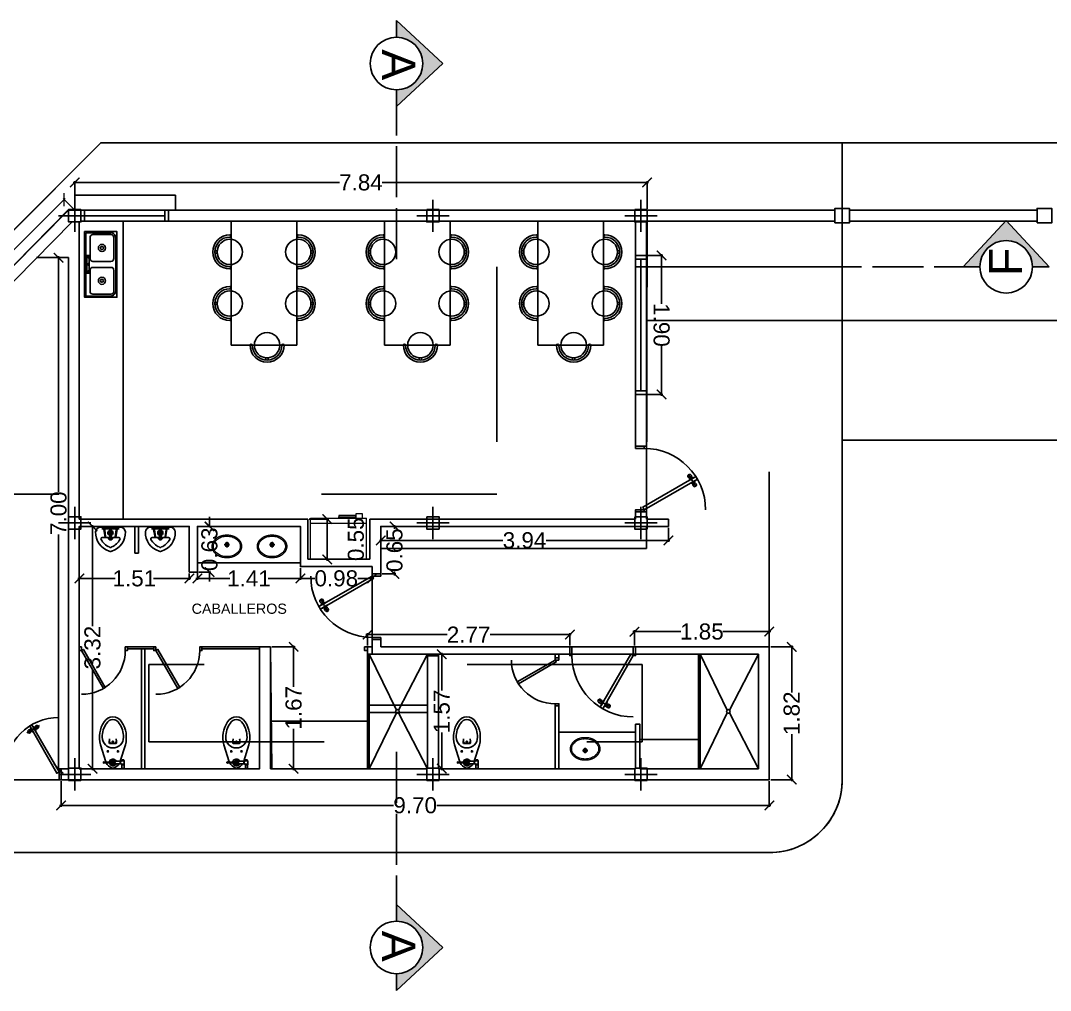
# Model space of a CAD drawing. Header units: metres. Extents: x 2 to 659295185, y -28 to 1124222152.
# Drawn here: x 654262.39 to 654276.5, y 1123382.27 to 1123395.57 of the extents above; entities that cross this region are included whole.
import ezdxf

# ---------------------------------------------------------------- set-up
doc = ezdxf.new("R2010")
doc.units = ezdxf.units.M
doc.header["$MEASUREMENT"] = 0
for name, pattern in [('ACAD_ISO03W100', [30, 12, -18]), ('CENTER', [50.8, 31.75, -6.35, 6.35, -6.35]), ('DASHDOT2', [0.5, 0.25, -0.125, 0, -0.125]), ('HIDDEN', [0.375, 0.25, -0.125])]:
    doc.linetypes.add(name, pattern=pattern)
doc.layers.get('0').update_dxf_attribs({"linetype": 'CONTINUOUS'})
for name, color, linetype in [('CVL_CURV_G', 42, 'CONTINUOUS'), ('EJE', 4, 'DASHDOT2'), ('Estructura', 1, 'CONTINUOUS'), ('Gabetero', 8, 'CONTINUOUS'), ('HERR', 7, 'CONTINUOUS'), ('PARED', 7, 'CONTINUOUS'), ('PIEZA', 7, 'CONTINUOUS'), ('PIEZAS', 7, 'CONTINUOUS'), ('PRO', 3, 'CONTINUOUS'), ('PUERTAS', 8, 'CONTINUOUS'), ('SANIT', 8, 'CONTINUOUS'), ('TABIQUE', 6, 'CONTINUOUS'), ('Textura', 8, 'CONTINUOUS'), ('TEXTURA PISO', 251, 'CONTINUOUS'), ('TRAMA-PISO', 8, 'CONTINUOUS'), ('Vista 1', 4, 'CONTINUOUS'), ('vista4', 6, 'CONTINUOUS')]:
    doc.layers.add(name, color=color, linetype=linetype)
doc.layers.add('muebles', color=9, linetype='CONTINUOUS', lineweight=0)
doc.styles.add('FORMAT', font='swissl.ttf')
doc.styles.get("Standard").update_dxf_attribs({"font": 'tahoma.ttf'})
doc.dimstyles.new('1-100', dxfattribs={"dimtxt": 0.22, "dimasz": 0.13, "dimexe": 0.02, "dimexo": 0.02, "dimgap": 0.022, "dimtad": 0, "dimzin": 1, "dimdsep": 46, "dimtxsty": 'FORMAT', "dimblk": 'ARCHTICK', "dimcen": 0.02, "dimdle": 0.02, "dimazin": 0, "dimtfac": 1, "dimtofl": 0, "dimtmove": 2, "dimatfit": 3, "dimldrblk": 'ARCHTICK', "dimfxl": 1, "dimtolj": 1, "dimtzin": 1, "dimarcsym": 0})

# ---------------------------------------------------------------- blocks, each defined once
blk = doc.blocks.new('lavam-emp')
at = {"color": 8, "linetype": 'DASHDOT2'}
for p, q in [((-0.032, -0.167), (0.061, -0.167)), ((0.014, -0.12), (0.014, -0.214))]:
    blk.add_line(p, q, dxfattribs=at)
at = {"linetype": 'HIDDEN', "ltscale": 0.1}
blk.add_lwpolyline([(0.014, 0, 0.078314), (-0.085, -0.015, 0.087725), (-0.164, -0.057, 0.10543), (-0.219, -0.123, 0.12261), (-0.237, -0.196, 0.12261), (-0.219, -0.268, 0.10543), (-0.164, -0.335, 0.087725), (-0.085, -0.377, 0.078314), (0.014, -0.392, 0.078314), (0.113, -0.377, 0.087725), (0.192, -0.335, 0.10543), (0.248, -0.268, 0.12261), (0.266, -0.196, 0.12261), (0.248, -0.123, 0.10543), (0.192, -0.057, 0.087725), (0.113, -0.015, 0.078314)], format="xyb", close=True, dxfattribs=at)
blk.add_lwpolyline([(0.014, -0.021, 0.076422), (-0.077, -0.035, 0.086456), (-0.149, -0.072, 0.105866), (-0.2, -0.131, 0.125361), (-0.216, -0.196, 0.125361), (-0.2, -0.26, 0.105866), (-0.149, -0.32, 0.086456), (-0.077, -0.357, 0.076422), (0.014, -0.371, 0.076422), (0.105, -0.357, 0.086456), (0.177, -0.32, 0.105866), (0.228, -0.26, 0.125361), (0.245, -0.196, 0.125361), (0.228, -0.131, 0.105866), (0.177, -0.072, 0.086456), (0.105, -0.035, 0.076422)], format="xyb", close=True)
for radius in [0.035, 0.025]:
    blk.add_circle((0.014, -0.167), radius)
for centre, start, end in [((-0.014, -0.37), 355.4894, 173.8777), ((0.014, -0.371), 0.8058, 179.1942), ((0.042, -0.37), 6.1223, 184.5106)]:
    blk.add_arc(centre, 0.0085, start, end)
blk = doc.blocks.new('caro-plt')
at = {"layer": 'PARED'}
for p, q in [((0.036, -0.086), (-0.036, -0.086)), ((0, -0.121), (0, -0.05)), ((-0.085, -0.238), (-0.055, -0.238)), ((-0.07, -0.223), (-0.07, -0.253)), ((0.055, -0.238), (0.085, -0.238)), ((0.07, -0.223), (0.07, -0.253))]:
    blk.add_line(p, q, dxfattribs=at)
at = {"layer": 'PIEZA'}
for p, q in [((-0.037, -0.076), (-0.037, -0.096)), ((0.101, -0.068), (0.024, -0.068)), ((0.101, -0.103), (0.024, -0.103)), ((0.123, -0.062), (0.123, -0.005)), ((0.131, -0.062), (0.131, -0.052)), ((0.146, -0.052), (0.146, -0.062)), ((0.154, -0.005), (0.154, -0.062))]:
    blk.add_line(p, q, dxfattribs=at)
for points in [[(0.118, 0), (0.121, -0.005), (0.156, -0.005), (0.159, 0)], [(-0.04, -0.076), (-0.042, -0.079), (-0.042, -0.092), (-0.04, -0.096)], [(-0.028, -0.076), (-0.04, -0.076), (-0.04, -0.096), (-0.028, -0.096)]]:
    blk.add_lwpolyline(points, dxfattribs=at)
for points in [[(0.1, -0.103), (0.171, -0.329, -0.220845), (0.12, -0.641, -0.267949), (0, -0.711, -0.267949), (-0.12, -0.641, -0.220845), (-0.171, -0.329), (-0.097, -0.094, -0.200507)], [(-0.042, -0.079), (-0.123, -0.075, 0.428639), (-0.129, -0.08), (-0.129, -0.085), (-0.129, -0.09, 0.42603), (-0.123, -0.095), (-0.042, -0.092)], [(-0.09, -0.077, -0.184776), (-0.017, -0.013, -0.178359), (0.017, -0.013, -0.164856), (0.085, -0.068)], [(0.106, -0.103), (0.115, -0.103, -0.39071), (0.121, -0.109, 0.39071), (0.122, -0.11), (0.153, -0.11, 0.368077), (0.154, -0.109, 0.077411), (0.154, -0.062)], [(0.106, -0.068), (0.115, -0.068, 0.331964), (0.122, -0.062)], [(0.122, -0.11), (0.122, -0.111, 0.414214), (0.123, -0.112), (0.152, -0.112, 0.414214), (0.153, -0.111), (0.153, -0.11)], [(0.152, -0.112), (0.152, -0.116, -0.414214), (0.151, -0.117), (0.124, -0.117, -0.414214), (0.123, -0.116), (0.123, -0.112)], [(0.148, -0.117), (0.148, -0.12, -0.414214), (0.147, -0.121), (0.137, -0.121), (0.127, -0.121, -0.414214), (0.126, -0.12), (0.126, -0.117)], [(-0.044, -0.411, -0.060428), (-0.049, -0.358, -0.405477), (-0.034, -0.344), (0, -0.344), (0.034, -0.344, -0.405477), (0.049, -0.358, -0.060428), (0.044, -0.411)], [(0.048, -0.381, 0.43678), (0.019, -0.349), (0, -0.349), (-0.019, -0.349, 0.43678), (-0.048, -0.381)], [(0.004, -0.361), (0.004, -0.364, 0.310791), (0.006, -0.366, -0.034503), (0.007, -0.367, -0.106031), (0.009, -0.369, -0.162613), (0.01, -0.371, -0.162613), (0.009, -0.373, -0.106031), (0.007, -0.375, -0.069899), (0.004, -0.376, -0.056135), (0, -0.376, -0.056135), (-0.004, -0.376, -0.069899), (-0.007, -0.375, -0.106031), (-0.009, -0.373, -0.162613), (-0.01, -0.371, -0.162613), (-0.009, -0.369, -0.106031), (-0.007, -0.367, -0.034503), (-0.006, -0.366, 0.310791), (-0.004, -0.364), (-0.004, -0.361)]]:
    blk.add_lwpolyline(points, format="xyb", dxfattribs=at)
for points in [[(0.104, -0.106), (0.104, -0.106, -0.414214), (0.101, -0.103), (0.101, -0.068, -0.414214), (0.104, -0.065), (0.104, -0.065, -0.414214), (0.106, -0.068), (0.106, -0.103, -0.414214)], [(0, -0.673, 0.267949), (0.087, -0.622, 0.149412), (0.146, -0.431, 0.414214), (0, -0.285, 0.414214), (-0.146, -0.431, 0.149412), (-0.087, -0.622, 0.267949)]]:
    blk.add_lwpolyline(points, format="xyb", close=True, dxfattribs=at)
blk.add_lwpolyline([(0.155, -0.062), (0.122, -0.062), (0.121, -0.061), (0.121, -0.053), (0.122, -0.052), (0.155, -0.052), (0.156, -0.053), (0.156, -0.061)], close=True, dxfattribs=at)
for centre, radius in [((0, -0.086), 0.0297), ((0, -0.086), 0.0204), ((-0.07, -0.238), 0.008), ((0.07, -0.238), 0.008)]:
    blk.add_circle(centre, radius, dxfattribs=at)
for start, end in [(21.9459, 172.1193), (187.7161, 338.3331)]:
    blk.add_arc((0, -0.086), 0.0474, start, end, dxfattribs=at)
blk = doc.blocks.new('p-baño-p')
for points in [[(0, -0.03), (0.05, -0.03), (0.05, 0), (0, 0)], [(0.555, -0.356), (0.035, -0.056), (0.05, -0.03), (0.57, -0.33)], [(0, -0.66), (0.05, -0.66), (0.05, -0.63), (0, -0.63)]]:
    blk.add_lwpolyline(points, close=True)
at = {"color": 8}
blk.add_arc((0.05, -0.03), 0.6, 270, 360, dxfattribs=at)
blk = doc.blocks.new('CHOR-PLT')
at = {"layer": 'EJE'}
for p, q in [((-0.0122, -0.054), (0.0122, -0.054)), ((0, -0.0418), (0, -0.0662))]:
    blk.add_line(p, q, dxfattribs=at)
at = {"layer": 'HERR'}
for p, q in [((-0.0075, -0.1019), (-0.0065, -0.0412)), ((-0.0065, -0.034), (-0.0065, -0.003)), ((0.0065, -0.034), (0.0065, -0.003)), ((0.0075, -0.1019), (0.0065, -0.0412)), ((-0.007, -0.1119), (-0.007, -0.1019)), ((0.007, -0.1119), (0.007, -0.1019))]:
    blk.add_line(p, q, dxfattribs=at)
blk.add_lwpolyline([(-0.015, 0), (-0.0135, -0.003), (0.0135, -0.003), (0.015, 0)], dxfattribs=at)
for points in [[(0.0115, -0.0412), (0.01, -0.034), (-0.01, -0.034), (-0.0115, -0.0412)], [(-0.0115, -0.1019), (0.0115, -0.1019), (0.0115, -0.1119), (-0.0115, -0.1119)]]:
    blk.add_lwpolyline(points, close=True, dxfattribs=at)
at = {"layer": 'PIEZA'}
for p, q in [((-0.0065, -0.015), (-0.0835, -0.015)), ((0.0835, -0.015), (0.0065, -0.015))]:
    blk.add_line(p, q, dxfattribs=at)
blk.add_lwpolyline([(0, -0.234, 0.194883), (0.0087, -0.2305, -0.118691), (0.0127, -0.2281, 0.341301), (0.1424, -0.0448, 0.394772), (0.0945, 0), (0, 0), (-0.0945, 0, 0.394772), (-0.1424, -0.0448, 0.341301), (-0.0127, -0.2281, -0.118691), (-0.0087, -0.2305, 0.194883)], format="xyb", close=True, dxfattribs=at)
for points in [[(-0.0711, -0.015, -0.36397), (-0.0638, -0.0212), (-0.0499, -0.1)], [(-0.0642, -0.015, -0.381363), (-0.0543, -0.0239), (-0.0464, -0.0933, 0.381363), (-0.0389, -0.1, 0.381363)], [(0.0389, -0.1, 0.381363), (0.0464, -0.0933), (0.0543, -0.0239, -0.381363), (0.0642, -0.015)], [(0.0711, -0.015, 0.36397), (0.0638, -0.0212), (0.0499, -0.1)], [(-0.0075, -0.1), (-0.08, -0.1, 0.554189), (-0.0903, -0.1165, 0.192896), (-0.0097, -0.1895, -0.117138), (-0.0088, -0.1902, 0.208333), (0, -0.194, 0.208333), (0.0088, -0.1902, -0.117138), (0.0097, -0.1895, 0.192896), (0.0903, -0.1165, 0.554189), (0.08, -0.1), (0.0075, -0.1)]]:
    blk.add_lwpolyline(points, format="xyb", dxfattribs=at)
for centre, radius, start, end in [((0, -0.054), 0.025, 105.07006, 253.47973), ((0, -0.054), 0.02, 122.12013, 249.4456), ((0, -0.054), 0.015, 121.74251, 242.47535), ((0, -0.054), 0.025, 286.5141, 74.92994), ((0, -0.054), 0.015, 297.50856, 58.25749), ((0, -0.054), 0.02, 290.54475, 57.87987), ((0, -0.1), 0.021, 180, 0)]:
    blk.add_arc(centre, radius, start, end, dxfattribs=at)
at = {"layer": 'PRO'}
blk.add_circle((0, -0.054), 0.007, dxfattribs=at)
blk = doc.blocks.new('p-90')
at = {"color": 8, "linetype": 'CENTER', "ltscale": 0.0005}
for p, q in [((-0.431, 0.776), (-0.547, 0.709)), ((-0.429, 0.778), (-0.313, 0.845))]:
    blk.add_line(p, q, dxfattribs=at)
at = {"color": 8}
for p, q in [((-0.507, 0.733), (-0.514, 0.742)), ((-0.514, 0.733), (-0.51, 0.737)), ((-0.514, 0.733), (-0.51, 0.727)), ((-0.512, 0.755), (-0.503, 0.763)), ((-0.51, 0.727), (-0.505, 0.728)), ((-0.502, 0.722), (-0.507, 0.733)), ((-0.499, 0.766), (-0.487, 0.769)), ((-0.49, 0.717), (-0.478, 0.721)), ((-0.464, 0.772), (-0.475, 0.765)), ((-0.463, 0.744), (-0.475, 0.765)), ((-0.475, 0.723), (-0.465, 0.732)), ((-0.465, 0.797), (-0.47, 0.794)), ((-0.47, 0.794), (-0.464, 0.772)), ((-0.43, 0.737), (-0.465, 0.797)), ((-0.452, 0.75), (-0.464, 0.772)), ((-0.452, 0.75), (-0.463, 0.744)), ((-0.435, 0.734), (-0.452, 0.75)), ((-0.43, 0.737), (-0.435, 0.734)), ((-0.43, 0.817), (-0.425, 0.82)), ((-0.395, 0.757), (-0.43, 0.817)), ((-0.425, 0.82), (-0.409, 0.804)), ((-0.409, 0.804), (-0.397, 0.81)), ((-0.396, 0.782), (-0.409, 0.804)), ((-0.385, 0.789), (-0.397, 0.81)), ((-0.396, 0.782), (-0.385, 0.789)), ((-0.39, 0.76), (-0.396, 0.782)), ((-0.386, 0.831), (-0.395, 0.822)), ((-0.395, 0.757), (-0.39, 0.76)), ((-0.37, 0.837), (-0.382, 0.833)), ((-0.361, 0.789), (-0.374, 0.785)), ((-0.354, 0.821), (-0.358, 0.832)), ((-0.348, 0.799), (-0.358, 0.791)), ((-0.351, 0.827), (-0.356, 0.826)), ((-0.346, 0.812), (-0.354, 0.821)), ((-0.351, 0.827), (-0.347, 0.821)), ((-0.347, 0.821), (-0.351, 0.817))]:
    blk.add_line(p, q, dxfattribs=at)
for points in [[(-0.03, 0.12), (-0.065, 0.1), (-0.483, 0.828), (-0.448, 0.848)], [(-0.87, 0), (-0.9, 0), (-0.9, 0.12), (-0.87, 0.12)], [(0, 0), (-0.03, 0), (-0.03, 0.12), (0, 0.12)]]:
    blk.add_lwpolyline(points, close=True)
for centre, radius, start, end in [((-0.03, 0.12), 0.84, 90, 180), ((-0.505, 0.747), 0.01, 132.5288, 210), ((-0.496, 0.756), 0.01, 107.4712, 132.5288), ((-0.493, 0.727), 0.01, 210, 287.4712), ((-0.484, 0.76), 0.01, 30, 107.4712), ((-0.481, 0.731), 0.01, 287.4712, 312.5288), ((-0.472, 0.739), 0.01, 312.5288, 30), ((-0.389, 0.815), 0.01, 132.5288, 210), ((-0.379, 0.824), 0.01, 107.4712, 132.5288), ((-0.377, 0.794), 0.01, 210, 287.4712), ((-0.367, 0.827), 0.01, 30, 107.4712), ((-0.364, 0.798), 0.01, 287.4712, 312.5288), ((-0.355, 0.807), 0.01, 312.5288, 30)]:
    blk.add_arc(centre, radius, start, end, dxfattribs=at)
blk = doc.blocks.new('BAMQUITO')
at = {"color": 8}
for p, q in [((-0.015, -0.06), (-0.015, -0.03)), ((0.015, -0.06), (0.015, -0.03))]:
    blk.add_line(p, q, dxfattribs=at)
blk.add_circle((0, -0.235), 0.175)
for centre, radius, start, end in [((0, -0.235), 0.235, 0, 180), ((0, -0.235), 0.205, 0, 180), ((-0.22, -0.235), 0.015, 180, 0), ((0.22, -0.235), 0.015, 180, 0)]:
    blk.add_arc(centre, radius, start, end, dxfattribs=at)
blk = doc.blocks.new('Nev Vinos Peq')
for p, q in [((0.24, 0), (-0.24, 0)), ((0.24, 0), (0.24, -0.352)), ((-0.24, 0), (-0.24, -0.352)), ((0.24, -0.3089), (-0.24, -0.3089)), ((0.24, -0.352), (-0.24, -0.352)), ((-0.1506, -0.352), (-0.2065, -0.352)), ((-0.2065, -0.352), (-0.2065, -0.3899)), ((-0.1506, -0.3899), (-0.1506, -0.352)), ((-0.0282, -0.3638), (-0.0282, -0.352)), ((-0.0282, -0.352), (-0.0028, -0.352)), ((-0.0028, -0.352), (-0.0028, -0.3638)), ((-0.2065, -0.3899), (-0.1506, -0.3899)), ((-0.1506, -0.3638), (-0.1506, -0.3755)), ((-0.0028, -0.3638), (-0.1506, -0.3638)), ((-0.1506, -0.3755), (-0.0028, -0.3755)), ((-0.0028, -0.3638), (-0.0282, -0.3638)), ((-0.0028, -0.3755), (-0.0028, -0.3638))]:
    blk.add_line(p, q)
blk = doc.blocks.new('FREG-2P')
at = {"layer": 'PIEZAS'}
blk.add_lwpolyline([(0.55, 0), (-0.55, 0), (-0.55, -0.54), (0.55, -0.54)], close=True, dxfattribs=at)
at = {"layer": 'PIEZAS', "color": 7}
for points in [[(0.53, -0.02), (-0.53, -0.02), (-0.53, -0.44, 0.414214), (-0.45, -0.52), (0.45, -0.52, 0.414214), (0.53, -0.44)], [(-0.45, -0.09), (-0.1, -0.09, -0.414214), (-0.05, -0.14), (-0.05, -0.44, -0.414214), (-0.1, -0.49), (-0.45, -0.49, -0.414214), (-0.5, -0.44), (-0.5, -0.14, -0.414214)], [(0.45, -0.09), (0.1, -0.09, 0.414214), (0.05, -0.14), (0.05, -0.44, 0.414214), (0.1, -0.49), (0.45, -0.49, 0.414214), (0.5, -0.44), (0.5, -0.14, 0.414214)]]:
    blk.add_lwpolyline(points, format="xyb", close=True, dxfattribs=at)
blk.add_lwpolyline([(0.15, -0.035), (-0.15, -0.035), (-0.15, -0.075), (0.15, -0.075)], close=True, dxfattribs=at)
for centre, radius in [((-0.123, -0.055), 0.0133), ((0, -0.055), 0.0133), ((0.123, -0.055), 0.0133), ((-0.275, -0.29), 0.06), ((-0.275, -0.29), 0.025), ((0.275, -0.29), 0.06), ((0.275, -0.29), 0.025)]:
    blk.add_circle(centre, radius, dxfattribs=at)
blk = doc.blocks.new('_ArchTick')
at = {"color": 0, "linetype": 'ByBlock', "const_width": 0.15}
blk.add_lwpolyline([(-0.5, -0.5), (0.5, 0.5)], dxfattribs=at)
blk = doc.blocks.new('*D2350')
at = {"layer": 'PIEZA', "color": 0, "lineweight": -2, "transparency": 16777216}
for p, q in [((667539.369, 1123520.583), (667539.881, 1123520.583)), ((667539.389, 1123520.65), (667539.389, 1123520.563)), ((667540.916, 1123520.583), (667540.405, 1123520.583)), ((667540.896, 1123520.65), (667540.896, 1123520.563))]:
    blk.add_line(p, q, dxfattribs=at)
at = {"layer": 'PIEZA', "color": 0, "lineweight": -2, "transparency": 16777216, "xscale": 0.13, "yscale": 0.13, "zscale": 0.13, "rotation": 180}
blk.add_blockref('_ArchTick', (667539.389, 1123520.583), dxfattribs=at)
at = {"layer": 'PIEZA', "color": 0, "lineweight": -2, "transparency": 16777216, "xscale": 0.13, "yscale": 0.13, "zscale": 0.13}
blk.add_blockref('_ArchTick', (667540.896, 1123520.583), dxfattribs=at)
at = {"layer": 'PIEZA', "color": 0, "transparency": 16777216, "insert": (667540.143, 1123520.583), "char_height": 0.22, "attachment_point": 5, "style": 'FORMAT'}
blk.add_mtext('\\A1;1.51', dxfattribs=at)
blk = doc.blocks.new('*D2351')
at = {"layer": 'PIEZA', "color": 0, "lineweight": -2, "transparency": 16777216}
for p, q in [((667541.006, 1123520.725), (667541.006, 1123520.563)), ((667542.419, 1123520.725), (667542.419, 1123520.563)), ((667540.986, 1123520.583), (667541.451, 1123520.583)), ((667542.439, 1123520.583), (667541.975, 1123520.583))]:
    blk.add_line(p, q, dxfattribs=at)
at = {"layer": 'PIEZA', "color": 0, "lineweight": -2, "transparency": 16777216, "xscale": 0.13, "yscale": 0.13, "zscale": 0.13, "rotation": 180}
blk.add_blockref('_ArchTick', (667541.006, 1123520.583), dxfattribs=at)
at = {"layer": 'PIEZA', "color": 0, "lineweight": -2, "transparency": 16777216, "xscale": 0.13, "yscale": 0.13, "zscale": 0.13}
blk.add_blockref('_ArchTick', (667542.419, 1123520.583), dxfattribs=at)
at = {"layer": 'PIEZA', "color": 0, "transparency": 16777216, "insert": (667541.713, 1123520.583), "char_height": 0.22, "attachment_point": 5, "style": 'FORMAT'}
blk.add_mtext('\\A1;1.41', dxfattribs=at)
blk = doc.blocks.new('*D2352')
at = {"layer": 'PIEZA', "color": 0, "lineweight": -2, "transparency": 16777216}
for p, q in [((667543.539, 1123521.295), (667543.727, 1123521.295)), ((667543.707, 1123521.315), (667543.707, 1123521.264)), ((667543.707, 1123520.625), (667543.707, 1123520.676)), ((667543.539, 1123520.645), (667543.727, 1123520.645))]:
    blk.add_line(p, q, dxfattribs=at)
at = {"layer": 'PIEZA', "color": 0, "lineweight": -2, "transparency": 16777216, "xscale": 0.13, "yscale": 0.13, "zscale": 0.13}
for p, rotation in [((667543.707, 1123521.295), 90), ((667543.707, 1123520.645), 270)]:
    blk.add_blockref('_ArchTick', p, dxfattribs=dict(at, rotation=rotation))
at = {"layer": 'PIEZA', "color": 0, "transparency": 16777216, "insert": (667543.707, 1123520.97), "char_height": 0.22, "attachment_point": 5, "rotation": 90, "style": 'FORMAT'}
blk.add_mtext('\\A1;0.65', dxfattribs=at)
blk = doc.blocks.new('signo')
h = blk.add_hatch(color=256)
h.dxf.hatch_style = 1
edge = h.paths.add_edge_path()
edge.add_arc((664510.729, 1123539.908), 0.36, 180, 360)
edge.add_line((664511.089, 1123539.908), (664511.318, 1123539.908))
edge.add_line((664511.318, 1123539.908), (664510.729, 1123539.273))
edge.add_line((664510.729, 1123539.273), (664510.14, 1123539.908))
edge.add_line((664510.14, 1123539.908), (664510.369, 1123539.908))
for p, q in [((664510.14, 1123539.908), (664510.729, 1123539.273)), ((664510.14, 1123539.908), (664510.369, 1123539.908)), ((664511.318, 1123539.908), (664510.729, 1123539.273)), ((664511.089, 1123539.908), (664511.318, 1123539.908))]:
    blk.add_line(p, q)
blk.add_circle((664510.729, 1123539.908), 0.36)
blk = doc.blocks.new('sig')
for p, q in [((664508.047, 1123539.908), (664508.747, 1123539.908)), ((664508.897, 1123539.908), (664509.597, 1123539.908)), ((664509.744, 1123539.908), (664510.14, 1123539.908))]:
    blk.add_line(p, q)
blk.add_blockref('signo', (0, 0))
blk = doc.blocks.new('Col 155x155')
at = {"color": 8}
for p, q in [((0, -0.202), (0, 0.202)), ((0.202, 0), (-0.202, 0))]:
    blk.add_line(p, q, dxfattribs=at)
blk.add_lwpolyline([(-0.078, -0.078), (0.077, -0.078), (0.077, 0.077), (-0.078, 0.077)], close=True)
blk = doc.blocks.new('*D2383')
at = {"layer": 'PIEZA', "color": 0, "lineweight": -2, "transparency": 16777216}
for p, q in [((667543.316, 1123519.813), (667544.426, 1123519.813)), ((667543.336, 1123519.665), (667543.336, 1123519.833)), ((667546.128, 1123519.813), (667545.018, 1123519.813)), ((667546.108, 1123519.665), (667546.108, 1123519.833))]:
    blk.add_line(p, q, dxfattribs=at)
at = {"layer": 'PIEZA', "color": 0, "lineweight": -2, "transparency": 16777216, "xscale": 0.13, "yscale": 0.13, "zscale": 0.13, "rotation": 180}
blk.add_blockref('_ArchTick', (667543.336, 1123519.813), dxfattribs=at)
at = {"layer": 'PIEZA', "color": 0, "lineweight": -2, "transparency": 16777216, "xscale": 0.13, "yscale": 0.13, "zscale": 0.13}
blk.add_blockref('_ArchTick', (667546.108, 1123519.813), dxfattribs=at)
at = {"layer": 'PIEZA', "color": 0, "transparency": 16777216, "insert": (667544.722, 1123519.813), "char_height": 0.22, "attachment_point": 5, "style": 'FORMAT'}
blk.add_mtext('\\A1;2.77', dxfattribs=at)
blk = doc.blocks.new('*D2380')
at = {"layer": 'PIEZA', "color": 0, "lineweight": -2, "transparency": 16777216}
for p, q in [((667539.139, 1123517.805), (667539.139, 1123517.453)), ((667548.841, 1123517.805), (667548.841, 1123517.453)), ((667539.119, 1123517.473), (667543.694, 1123517.473)), ((667548.861, 1123517.473), (667544.286, 1123517.473))]:
    blk.add_line(p, q, dxfattribs=at)
at = {"layer": 'PIEZA', "color": 0, "lineweight": -2, "transparency": 16777216, "xscale": 0.13, "yscale": 0.13, "zscale": 0.13, "rotation": 180}
blk.add_blockref('_ArchTick', (667539.139, 1123517.473), dxfattribs=at)
at = {"layer": 'PIEZA', "color": 0, "lineweight": -2, "transparency": 16777216, "xscale": 0.13, "yscale": 0.13, "zscale": 0.13}
blk.add_blockref('_ArchTick', (667548.841, 1123517.473), dxfattribs=at)
at = {"layer": 'PIEZA', "color": 0, "transparency": 16777216, "insert": (667543.99, 1123517.473), "char_height": 0.22, "attachment_point": 5, "style": 'FORMAT'}
blk.add_mtext('\\A1;9.70', dxfattribs=at)
blk = doc.blocks.new('*D2381')
at = {"layer": 'PIEZA', "color": 0, "lineweight": -2, "transparency": 16777216}
for p, q in [((667548.861, 1123519.645), (667549.168, 1123519.645)), ((667549.148, 1123519.665), (667549.148, 1123519.021)), ((667549.148, 1123517.805), (667549.148, 1123518.449)), ((667548.861, 1123517.825), (667549.168, 1123517.825))]:
    blk.add_line(p, q, dxfattribs=at)
at = {"layer": 'PIEZA', "color": 0, "lineweight": -2, "transparency": 16777216, "xscale": 0.13, "yscale": 0.13, "zscale": 0.13}
for p, rotation in [((667549.148, 1123519.645), 90), ((667549.148, 1123517.825), 270)]:
    blk.add_blockref('_ArchTick', p, dxfattribs=dict(at, rotation=rotation))
at = {"layer": 'PIEZA', "color": 0, "transparency": 16777216, "insert": (667549.148, 1123518.735), "char_height": 0.22, "attachment_point": 5, "rotation": 90, "style": 'FORMAT'}
blk.add_mtext('\\A1;1.82', dxfattribs=at)
blk = doc.blocks.new('*D2382')
at = {"layer": 'PIEZA', "color": 0, "lineweight": -2, "transparency": 16777216}
for p, q in [((667546.973, 1123519.854), (667547.631, 1123519.854)), ((667546.993, 1123519.665), (667546.993, 1123519.874)), ((667548.861, 1123519.854), (667548.203, 1123519.854)), ((667548.841, 1123519.665), (667548.841, 1123519.874))]:
    blk.add_line(p, q, dxfattribs=at)
at = {"layer": 'PIEZA', "color": 0, "lineweight": -2, "transparency": 16777216, "xscale": 0.13, "yscale": 0.13, "zscale": 0.13, "rotation": 180}
blk.add_blockref('_ArchTick', (667546.993, 1123519.854), dxfattribs=at)
at = {"layer": 'PIEZA', "color": 0, "lineweight": -2, "transparency": 16777216, "xscale": 0.13, "yscale": 0.13, "zscale": 0.13}
blk.add_blockref('_ArchTick', (667548.841, 1123519.854), dxfattribs=at)
at = {"layer": 'PIEZA', "color": 0, "transparency": 16777216, "insert": (667547.917, 1123519.854), "char_height": 0.22, "attachment_point": 5, "style": 'FORMAT'}
blk.add_mtext('\\A1;1.85', dxfattribs=at)
blk = doc.blocks.new('*D2384')
at = {"layer": 'PIEZA', "color": 0, "lineweight": -2, "transparency": 16777216}
for p, q in [((667543.519, 1123521.275), (667543.519, 1123521.085)), ((667547.458, 1123521.275), (667547.458, 1123521.085)), ((667543.499, 1123521.105), (667545.192, 1123521.105)), ((667547.478, 1123521.105), (667545.784, 1123521.105))]:
    blk.add_line(p, q, dxfattribs=at)
at = {"layer": 'PIEZA', "color": 0, "lineweight": -2, "transparency": 16777216, "xscale": 0.13, "yscale": 0.13, "zscale": 0.13, "rotation": 180}
blk.add_blockref('_ArchTick', (667543.519, 1123521.105), dxfattribs=at)
at = {"layer": 'PIEZA', "color": 0, "lineweight": -2, "transparency": 16777216, "xscale": 0.13, "yscale": 0.13, "zscale": 0.13}
blk.add_blockref('_ArchTick', (667547.458, 1123521.105), dxfattribs=at)
at = {"layer": 'PIEZA', "color": 0, "transparency": 16777216, "insert": (667545.488, 1123521.105), "char_height": 0.22, "attachment_point": 5, "style": 'FORMAT'}
blk.add_mtext('\\A1;3.94', dxfattribs=at)
blk = doc.blocks.new('*D2385')
at = {"layer": 'PIEZA', "color": 0, "lineweight": -2, "transparency": 16777216}
for p, q in [((667542.419, 1123520.725), (667542.419, 1123520.563)), ((667543.399, 1123520.725), (667543.399, 1123520.563)), ((667542.399, 1123520.583), (667542.614, 1123520.583)), ((667543.419, 1123520.583), (667543.204, 1123520.583))]:
    blk.add_line(p, q, dxfattribs=at)
at = {"layer": 'PIEZA', "color": 0, "lineweight": -2, "transparency": 16777216, "xscale": 0.13, "yscale": 0.13, "zscale": 0.13, "rotation": 180}
blk.add_blockref('_ArchTick', (667542.419, 1123520.583), dxfattribs=at)
at = {"layer": 'PIEZA', "color": 0, "lineweight": -2, "transparency": 16777216, "xscale": 0.13, "yscale": 0.13, "zscale": 0.13}
blk.add_blockref('_ArchTick', (667543.399, 1123520.583), dxfattribs=at)
at = {"layer": 'PIEZA', "color": 0, "transparency": 16777216, "insert": (667542.909, 1123520.583), "char_height": 0.22, "attachment_point": 5, "style": 'FORMAT'}
blk.add_mtext('\\A1;0.98', dxfattribs=at)
blk = doc.blocks.new('*D2386')
at = {"layer": 'PIEZA', "color": 0, "lineweight": -2, "transparency": 16777216}
for p, q in [((667541.172, 1123521.295), (667541.172, 1123521.425)), ((667541.026, 1123521.295), (667541.192, 1123521.295)), ((667541.026, 1123520.67), (667541.192, 1123520.67)), ((667541.172, 1123520.67), (667541.172, 1123520.54))]:
    blk.add_line(p, q, dxfattribs=at)
at = {"layer": 'PIEZA', "color": 0, "lineweight": -2, "transparency": 16777216, "xscale": 0.13, "yscale": 0.13, "zscale": 0.13}
for p, rotation in [((667541.172, 1123521.295), 270), ((667541.172, 1123520.67), 90)]:
    blk.add_blockref('_ArchTick', p, dxfattribs=dict(at, rotation=rotation))
at = {"layer": 'PIEZA', "color": 0, "transparency": 16777216, "insert": (667541.172, 1123520.982), "char_height": 0.22, "attachment_point": 5, "rotation": 90, "style": 'FORMAT'}
blk.add_mtext('\\A1;0.63', dxfattribs=at)
blk = doc.blocks.new('*D2387')
at = {"layer": 'PIEZA', "color": 0, "lineweight": -2, "transparency": 16777216}
for p, q in [((667542.539, 1123521.395), (667542.806, 1123521.395)), ((667542.786, 1123521.415), (667542.786, 1123520.825)), ((667542.539, 1123520.845), (667542.806, 1123520.845))]:
    blk.add_line(p, q, dxfattribs=at)
at = {"layer": 'PIEZA', "color": 0, "lineweight": -2, "transparency": 16777216, "xscale": 0.13, "yscale": 0.13, "zscale": 0.13}
for p, rotation in [((667542.786, 1123521.395), 90), ((667542.786, 1123520.845), 270)]:
    blk.add_blockref('_ArchTick', p, dxfattribs=dict(at, rotation=rotation))
at = {"layer": 'PIEZA', "color": 0, "transparency": 16777216, "insert": (667543.178, 1123521.12), "char_height": 0.22, "attachment_point": 5, "rotation": 90, "style": 'FORMAT'}
blk.add_mtext('\\A1;0.55', dxfattribs=at)
blk = doc.blocks.new('*D2388')
at = {"layer": 'PIEZA', "color": 0, "lineweight": -2, "transparency": 16777216}
for p, q in [((667539.327, 1123525.649), (667539.327, 1123526.029)), ((667547.167, 1123525.649), (667547.167, 1123526.029)), ((667539.307, 1123526.009), (667542.955, 1123526.009)), ((667547.187, 1123526.009), (667543.54, 1123526.009))]:
    blk.add_line(p, q, dxfattribs=at)
at = {"layer": 'PIEZA', "color": 0, "lineweight": -2, "transparency": 16777216, "xscale": 0.13, "yscale": 0.13, "zscale": 0.13, "rotation": 180}
blk.add_blockref('_ArchTick', (667539.327, 1123526.009), dxfattribs=at)
at = {"layer": 'PIEZA', "color": 0, "lineweight": -2, "transparency": 16777216, "xscale": 0.13, "yscale": 0.13, "zscale": 0.13}
blk.add_blockref('_ArchTick', (667547.167, 1123526.009), dxfattribs=at)
at = {"layer": 'PIEZA', "color": 0, "transparency": 16777216, "insert": (667543.247, 1123526.009), "char_height": 0.22, "attachment_point": 5, "style": 'FORMAT'}
blk.add_mtext('\\A1;7.84', dxfattribs=at)
blk = doc.blocks.new('*D2389')
at = {"layer": 'PIEZA', "color": 0, "lineweight": -2, "transparency": 16777216}
for p, q in [((667539.195, 1123525.789), (667535.704, 1123522.298)), ((667539.313, 1123525.643), (667539.167, 1123525.789)), ((667531.693, 1123518.287), (667535.184, 1123521.777)), ((667531.839, 1123518.169), (667531.693, 1123518.315))]:
    blk.add_line(p, q, dxfattribs=at)
at = {"layer": 'PIEZA', "color": 0, "lineweight": -2, "transparency": 16777216, "xscale": 0.13, "yscale": 0.13, "zscale": 0.13}
for p, rotation in [((667539.181, 1123525.775), 45.00000000178489), ((667531.707, 1123518.301), 225.0000000017849)]:
    blk.add_blockref('_ArchTick', p, dxfattribs=dict(at, rotation=rotation))
at = {"layer": 'PIEZA', "color": 0, "transparency": 16777216, "insert": (667535.444, 1123522.038), "char_height": 0.22, "attachment_point": 5, "rotation": 45, "style": 'FORMAT'}
blk.add_mtext('\\A1;10.57', dxfattribs=at)
blk = doc.blocks.new('*D2391')
at = {"layer": 'PIEZA', "color": 0, "lineweight": -2, "transparency": 16777216}
for p, q in [((667539.219, 1123524.979), (667539.085, 1123524.979)), ((667539.105, 1123524.999), (667539.105, 1123521.769)), ((667539.105, 1123517.955), (667539.105, 1123521.184)), ((667539.219, 1123517.975), (667539.085, 1123517.975))]:
    blk.add_line(p, q, dxfattribs=at)
at = {"layer": 'PIEZA', "color": 0, "lineweight": -2, "transparency": 16777216, "xscale": 0.13, "yscale": 0.13, "zscale": 0.13}
for p, rotation in [((667539.105, 1123524.979), 90), ((667539.105, 1123517.975), 270)]:
    blk.add_blockref('_ArchTick', p, dxfattribs=dict(at, rotation=rotation))
at = {"layer": 'PIEZA', "color": 0, "transparency": 16777216, "insert": (667539.105, 1123521.477), "char_height": 0.22, "attachment_point": 5, "rotation": 90, "style": 'FORMAT'}
blk.add_mtext('\\A1;7.00', dxfattribs=at)
blk = doc.blocks.new('*D2392')
at = {"layer": 'PIEZA', "color": 0, "lineweight": -2, "transparency": 16777216}
for p, q in [((667542.028, 1123519.645), (667542.345, 1123519.645)), ((667542.325, 1123519.665), (667542.325, 1123519.097)), ((667542.325, 1123517.955), (667542.325, 1123518.523)), ((667542.028, 1123517.975), (667542.345, 1123517.975))]:
    blk.add_line(p, q, dxfattribs=at)
at = {"layer": 'PIEZA', "color": 0, "lineweight": -2, "transparency": 16777216, "xscale": 0.13, "yscale": 0.13, "zscale": 0.13}
for p, rotation in [((667542.325, 1123519.645), 90), ((667542.325, 1123517.975), 270)]:
    blk.add_blockref('_ArchTick', p, dxfattribs=dict(at, rotation=rotation))
at = {"layer": 'PIEZA', "color": 0, "transparency": 16777216, "insert": (667542.325, 1123518.81), "char_height": 0.22, "attachment_point": 5, "rotation": 90, "style": 'FORMAT'}
blk.add_mtext('\\A1;1.67', dxfattribs=at)
blk = doc.blocks.new('*D2393')
at = {"layer": 'PIEZA', "color": 0, "lineweight": -2, "transparency": 16777216}
for p, q in [((667544.328, 1123519.545), (667544.374, 1123519.545)), ((667544.354, 1123519.565), (667544.354, 1123519.047)), ((667544.354, 1123517.955), (667544.354, 1123518.473)), ((667544.328, 1123517.975), (667544.374, 1123517.975))]:
    blk.add_line(p, q, dxfattribs=at)
at = {"layer": 'PIEZA', "color": 0, "lineweight": -2, "transparency": 16777216, "xscale": 0.13, "yscale": 0.13, "zscale": 0.13}
for p, rotation in [((667544.354, 1123519.545), 90), ((667544.354, 1123517.975), 270)]:
    blk.add_blockref('_ArchTick', p, dxfattribs=dict(at, rotation=rotation))
at = {"layer": 'PIEZA', "color": 0, "transparency": 16777216, "insert": (667544.354, 1123518.76), "char_height": 0.22, "attachment_point": 5, "rotation": 90, "style": 'FORMAT'}
blk.add_mtext('\\A1;1.57', dxfattribs=at)
blk = doc.blocks.new('*D2394')
at = {"layer": 'PIEZA', "color": 0, "lineweight": -2, "transparency": 16777216}
for p, q in [((667547.177, 1123525.009), (667547.384, 1123525.009)), ((667547.364, 1123525.029), (667547.364, 1123524.344)), ((667547.364, 1123523.085), (667547.364, 1123523.77)), ((667547.178, 1123523.105), (667547.384, 1123523.105))]:
    blk.add_line(p, q, dxfattribs=at)
at = {"layer": 'PIEZA', "color": 0, "lineweight": -2, "transparency": 16777216, "xscale": 0.13, "yscale": 0.13, "zscale": 0.13}
for p, rotation in [((667547.364, 1123525.009), 90.00425133599964), ((667547.364, 1123523.105), 270.0042513359996)]:
    blk.add_blockref('_ArchTick', p, dxfattribs=dict(at, rotation=rotation))
at = {"layer": 'PIEZA', "color": 0, "transparency": 16777216, "insert": (667547.364, 1123524.057), "char_height": 0.22, "attachment_point": 5, "rotation": 270.0043, "style": 'FORMAT'}
blk.add_mtext('\\A1;1.90', dxfattribs=at)
blk = doc.blocks.new('*D2395')
at = {"layer": 'PIEZA', "color": 0, "lineweight": -2, "transparency": 16777216}
for p, q in [((667539.409, 1123521.295), (667539.59, 1123521.295)), ((667539.57, 1123521.315), (667539.57, 1123519.93)), ((667539.57, 1123517.955), (667539.57, 1123519.34)), ((667539.409, 1123517.975), (667539.59, 1123517.975))]:
    blk.add_line(p, q, dxfattribs=at)
at = {"layer": 'PIEZA', "color": 0, "lineweight": -2, "transparency": 16777216, "xscale": 0.13, "yscale": 0.13, "zscale": 0.13}
for p, rotation in [((667539.57, 1123521.295), 90), ((667539.57, 1123517.975), 270)]:
    blk.add_blockref('_ArchTick', p, dxfattribs=dict(at, rotation=rotation))
at = {"layer": 'PIEZA', "color": 0, "transparency": 16777216, "insert": (667539.57, 1123519.635), "char_height": 0.22, "attachment_point": 5, "rotation": 90, "style": 'FORMAT'}
blk.add_mtext('\\A1;3.32', dxfattribs=at)
blk = doc.blocks.new('A$C562C02F1')
at = {"layer": 'CVL_CURV_G', "color": 7}
blk.add_lwpolyline([(-35.361, 13.773), (-35.335, 14.752), (-36.395, 14.752), (-27.68, 23.502), (-17.522, 23.502), (-17.522, 14.773, -0.414214), (-18.522, 13.773)], format="xyb", close=True, dxfattribs=at)
for points in [[(-20.205, 18.343), (-20.196, 22.577), (-28.12, 22.577), (-35.51, 15.103), (-35.51, 14.772)], [(-35.51, 14.772), (-18.522, 14.772), (-18.522, 16.593), (-23.844, 16.593)]]:
    blk.add_lwpolyline(points, dxfattribs=at)
blk.add_lwpolyline([(-27.974, 14.923), (-27.974, 18.243), (-26.467, 18.243), (-26.467, 17.618), (-26.357, 17.618), (-26.357, 18.243), (-24.944, 18.243), (-24.944, 17.693), (-23.964, 17.693), (-23.964, 16.493), (-18.672, 16.493), (-18.672, 14.923), (-20.294, 14.923), (-20.294, 15.533), (-20.354, 15.533), (-20.354, 14.923), (-23.055, 14.923), (-23.055, 16.47), (-23.205, 16.47), (-23.205, 15.793), (-24.027, 15.793), (-24.027, 15.693), (-23.205, 15.693), (-23.205, 14.923), (-25.335, 14.923), (-25.355, 16.593), (-25.505, 16.593), (-25.505, 14.923)], close=True, dxfattribs=at)
at = {"layer": 'Estructura'}
for points in [[(-17.624, 22.403), (-17.624, 22.603), (-17.424, 22.603), (-17.424, 22.403)], [(-14.854, 22.403), (-14.854, 22.603), (-14.654, 22.603), (-14.654, 22.403)]]:
    blk.add_lwpolyline(points, close=True, dxfattribs=at)
at = {"layer": 'Gabetero', "linetype": 'ACAD_ISO03W100', "ltscale": 0.2}
blk.add_line((-18.522, 16.593), (-18.522, 22.427), dxfattribs=at)
for points in [[(-28.036, 22.585), (-28.036, 22.785), (-26.656, 22.785), (-26.656, 22.577)], [(-17.961, 21.802), (-22.255, 21.802), (-22.255, 18.687), (-34.787, 18.687)]]:
    blk.add_lwpolyline(points, dxfattribs=at)
at = {"layer": 'Gabetero', "linetype": 'ACAD_ISO03W100', "ltscale": 0.2, "elevation": 0}
blk.add_lwpolyline([(-27.022, 15.292), (-20.262, 15.292), (-20.262, 16.353), (-27.022, 16.353)], close=True, dxfattribs=at)
at = {"layer": 'PARED'}
for p, q in [((-28.12, 22.585), (-29.918, 20.764)), ((-17.624, 22.577), (-26.751, 22.577)), ((-26.751, 22.427), (-26.751, 22.577)), ((-26.751, 22.577), (-26.751, 22.427)), ((-14.854, 22.577), (-17.424, 22.577)), ((-28.077, 22.415), (-29.812, 20.659)), ((-27.974, 18.343), (-27.974, 22.415)), ((-26.751, 22.427), (-17.624, 22.427)), ((-20.355, 21.957), (-20.355, 22.415)), ((-20.205, 21.957), (-20.205, 22.415)), ((-17.424, 22.427), (-14.854, 22.427)), ((-28.124, 21.927), (-28.559, 21.927)), ((-28.124, 21.927), (-28.124, 14.923)), ((-20.355, 21.957), (-20.205, 21.957)), ((-20.355, 20.053), (-20.355, 19.343)), ((-20.205, 20.053), (-20.355, 20.053)), ((-20.205, 19.343), (-20.205, 20.053)), ((-20.355, 19.343), (-20.205, 19.343)), ((-24.844, 18.343), (-27.974, 18.343)), ((-24.844, 17.793), (-24.844, 18.343)), ((-20.355, 18.343), (-23.994, 18.343)), ((-23.994, 17.793), (-23.994, 18.343)), ((-20.355, 18.343), (-20.355, 18.443)), ((-20.205, 18.443), (-20.355, 18.443)), ((-20.205, 18.343), (-20.205, 18.443)), ((-19.905, 18.343), (-20.205, 18.343)), ((-19.905, 18.243), (-19.905, 18.343)), ((-27.974, 18.243), (-27.974, 14.923)), ((-27.053, 18.243), (-27.003, 18.243)), ((-26.467, 17.618), (-26.467, 18.243)), ((-26.357, 17.618), (-26.357, 18.243)), ((-24.944, 17.693), (-24.944, 18.243)), ((-23.844, 17.593), (-23.844, 18.243)), ((-23.994, 17.793), (-24.844, 17.793)), ((-23.964, 17.693), (-24.944, 17.693)), ((-23.964, 17.593), (-23.964, 17.693)), ((-26.357, 17.618), (-26.467, 17.618)), ((-23.964, 16.693), (-23.964, 16.593)), ((-23.844, 16.693), (-23.844, 16.593)), ((-25.505, 16.593), (-25.505, 14.923)), ((-25.505, 16.593), (-25.355, 16.593)), ((-25.355, 16.593), (-25.355, 14.923)), ((-24.027, 16.593), (-23.964, 16.593)), ((-24.027, 16.593), (-24.027, 16.493)), ((-23.844, 16.593), (-21.255, 16.593)), ((-21.255, 16.493), (-21.255, 16.593)), ((-18.522, 16.593), (-20.355, 16.593)), ((-20.355, 16.493), (-20.355, 16.593)), ((-18.522, 16.593), (-18.522, 14.773)), ((-23.205, 16.493), (-24.027, 16.493)), ((-23.205, 14.923), (-23.205, 16.493)), ((-23.055, 14.923), (-23.055, 16.493)), ((-21.255, 16.493), (-23.055, 16.493)), ((-18.672, 16.493), (-20.355, 16.493)), ((-18.672, 16.493), (-18.672, 14.923)), ((-23.205, 15.793), (-24.027, 15.793)), ((-23.205, 15.693), (-24.027, 15.693)), ((-20.354, 14.923), (-20.354, 15.533)), ((-20.354, 15.533), (-20.294, 15.533)), ((-20.294, 14.923), (-20.294, 15.533)), ((-28.224, 14.773), (-28.224, 14.923)), ((-28.224, 14.923), (-28.124, 14.923)), ((-25.505, 14.923), (-27.974, 14.923)), ((-23.205, 14.923), (-25.355, 14.923)), ((-20.354, 14.923), (-23.055, 14.923)), ((-18.672, 14.923), (-20.294, 14.923)), ((-18.522, 14.773), (-28.224, 14.773))]:
    blk.add_line(p, q, dxfattribs=at)
at = {"layer": 'PARED', "extrusion": (2.93914e-31, 4e-16, -1)}
for p, q in [((-26.467, 18.243), (-27.974, 18.243)), ((-24.944, 18.243), (-26.357, 18.243)), ((-19.905, 18.243), (-23.844, 18.243))]:
    blk.add_line(p, q, dxfattribs=at)
at = {"layer": 'SANIT'}
for p, q in [((-27.374, 18.343), (-27.374, 22.427)), ((-25.894, 22.427), (-25.894, 20.727)), ((-24.994, 22.427), (-24.994, 20.727)), ((-23.794, 22.427), (-23.794, 20.727)), ((-22.894, 22.427), (-22.894, 20.727)), ((-21.694, 22.427), (-21.694, 20.727)), ((-20.794, 22.427), (-20.794, 20.727)), ((-24.994, 20.727), (-25.894, 20.727)), ((-22.894, 20.727), (-23.794, 20.727)), ((-20.794, 20.727), (-21.694, 20.727))]:
    blk.add_line(p, q, dxfattribs=at)
blk.add_lwpolyline([(-20.205, 17.943), (-20.205, 18.243), (-23.844, 18.243), (-23.844, 17.943)], close=True, dxfattribs=at)
at = {"layer": 'TABIQUE', "extrusion": (2.93914e-31, 4e-16, -1)}
blk.add_line((-24.944, 17.743), (-26.357, 17.743), dxfattribs=at)
at = {"layer": 'TABIQUE'}
for p, q in [((-26.954, 16.593), (-27.314, 16.593)), ((-26.954, 16.568), (-27.314, 16.568)), ((-27.124, 16.568), (-27.124, 14.923)), ((-27.074, 16.568), (-27.074, 14.923)), ((-25.505, 16.593), (-26.294, 16.593)), ((-25.505, 16.568), (-26.294, 16.568)), ((-24.027, 16.493), (-24.027, 14.923)), ((-24.002, 16.493), (-24.002, 14.923)), ((-21.455, 16.493), (-21.455, 16.413)), ((-21.405, 16.493), (-21.405, 16.413)), ((-19.494, 16.493), (-19.494, 14.923)), ((-19.469, 16.493), (-19.469, 14.923)), ((-21.455, 15.813), (-21.455, 14.923)), ((-21.405, 15.813), (-21.405, 14.923)), ((-25.355, 15.573), (-24.027, 15.573)), ((-20.294, 15.323), (-19.494, 15.323))]:
    blk.add_line(p, q, dxfattribs=at)
at = {"layer": 'TABIQUE', "extrusion": (-3.42899e-31, -4e-16, -1)}
blk.add_line((-21.405, 15.423), (-20.354, 15.423), dxfattribs=at)
at = {"layer": 'TABIQUE'}
blk.add_lwpolyline([(-24.027, 16.593), (-24.067, 16.593), (-24.067, 16.543), (-24.027, 16.543)], dxfattribs=at)
at = {"layer": 'Textura'}
blk.add_line((-20.28, 20.103), (-20.28, 21.907), dxfattribs=at)
at = {"layer": 'TEXTURA PISO'}
for p, q in [((-9.304, 21.067), (-20.205, 21.067)), ((-35.358, 13.773), (-18.522, 13.773))]:
    blk.add_line(p, q, dxfattribs=at)
blk.add_lwpolyline([(-10.104, 19.427), (-17.522, 19.427), (-17.522, 14.773)], dxfattribs=at)
blk.add_arc((-18.522, 14.773), 1, 270, 0, dxfattribs=at)
at = {"layer": 'TRAMA-PISO'}
for p, q in [((-27.901, 22.502), (-26.801, 22.502)), ((-27.212, 18.243), (-27.212, 17.876)), ((-27.162, 18.243), (-27.162, 17.876)), ((-27.162, 17.876), (-27.212, 17.876)), ((-24.002, 16.493), (-23.631, 15.727)), ((-23.205, 16.493), (-23.601, 15.727)), ((-19.469, 16.493), (-19.098, 15.727)), ((-18.672, 16.493), (-19.068, 15.727)), ((-23.631, 15.688), (-24.002, 14.923)), ((-23.601, 15.688), (-23.205, 14.923)), ((-19.098, 15.688), (-19.469, 14.923)), ((-19.068, 15.688), (-18.672, 14.923))]:
    blk.add_line(p, q, dxfattribs=at)
for centre in [(-23.616, 15.708), (-19.083, 15.708)]:
    blk.add_circle(centre, 0.025, dxfattribs=at)
at = {"layer": 'Vista 1'}
for p, q in [((-36.279, 14.903), (-27.68, 23.502)), ((-27.68, 23.502), (42, 23.502))]:
    blk.add_line(p, q, dxfattribs=at)
for points in [[(-27.951, 22.427), (-27.951, 22.577), (-26.751, 22.577), (-26.751, 22.427)], [(-27.901, 22.577), (-27.901, 22.427), (-27.951, 22.427), (-27.951, 22.577)], [(-26.801, 22.577), (-26.801, 22.427), (-26.751, 22.427), (-26.751, 22.577)], [(-20.355, 21.907), (-20.355, 21.957), (-20.205, 21.957), (-20.205, 21.907)], [(-20.355, 21.907), (-20.355, 20.103), (-20.205, 20.103), (-20.205, 21.907)], [(-20.355, 20.103), (-20.355, 20.053), (-20.205, 20.053), (-20.205, 20.103)]]:
    blk.add_lwpolyline(points, close=True, dxfattribs=at)
at = {"rotation": 89.99999999999999}
blk.add_blockref('sig', (1123516.279, -664486.142), dxfattribs=at)
at = {"xscale": -1}
for p, rotation in [((-664526.007, 1123561.71), 180), ((1123516.279, 664523.203), 90)]:
    blk.add_blockref('sig', p, dxfattribs=dict(at, rotation=rotation))
at = {"layer": 'Estructura', "xscale": 1.093750000086829, "yscale": 1.093750000086829, "zscale": 1.093750000086829, "rotation": 270}
for p in [(-28.036, 22.5), (-23.129, 22.5), (-20.28, 22.5), (-28.036, 18.292), (-23.129, 18.292), (-20.28, 18.292), (-28.036, 14.846), (-23.129, 14.846), (-20.28, 14.846)]:
    blk.add_blockref('Col 155x155', p, dxfattribs=at)
at = {"layer": 'muebles', "rotation": 180}
for name, p, xscale, yscale, zscale in [('Nev Vinos Peq', (-24.425, 17.793), 1.6, 1.6, 1.6), ('lavam-emp', (-21.056, 15.039), -0.8000000000465661, 0.8000000000465661, 0.8)]:
    blk.add_blockref(name, p, dxfattribs=dict(at, xscale=xscale, yscale=yscale, zscale=zscale))
at = {"layer": 'muebles', "xscale": -0.8000000000465661, "yscale": 0.8000000000465661, "zscale": 0.8}
for p in [(-25.941, 18.127), (-25.322, 18.127)]:
    blk.add_blockref('lavam-emp', p, dxfattribs=at)
at = {"layer": 'PARED', "xscale": 0.8181818181818182, "yscale": 0.8181818181818182, "zscale": 0.8181818181818182, "rotation": 89.99999999999999}
blk.add_blockref('FREG-2P', (-27.901, 21.835), dxfattribs=at)
at = {"layer": 'PUERTAS', "extrusion": (4e-16, -2.93914e-31, -1), "xscale": -1, "rotation": 90}
blk.add_blockref('p-90', (20.355, 18.443), dxfattribs=at)
at = {"layer": 'PUERTAS', "extrusion": (-4e-16, 2.4493e-31, -1), "xscale": -1, "rotation": 270}
blk.add_blockref('p-90', (23.844, 17.593), dxfattribs=at)
at = {"layer": 'PUERTAS', "extrusion": (-2.69422e-31, -4e-16, -1), "rotation": 180}
blk.add_blockref('p-90', (20.355, 16.593), dxfattribs=at)
at = {"layer": 'PUERTAS', "extrusion": (3.18407e-31, 4e-16, -1), "xscale": -0.888888888888889, "yscale": 0.888888888888889, "zscale": 0.888888888888889}
blk.add_blockref('p-90', (28.224, 14.773), dxfattribs=at)
at = {"layer": 'SANIT', "yscale": 0.9929078014184398, "zscale": 0.9929078014184398}
for p, xscale, rotation in [((-26.146, 22.005), -0.9929078014184398, 90), ((-24.741, 22.005), 0.9929078014184398, 270), ((-24.046, 22.005), -0.9929078014184398, 90), ((-22.641, 22.005), 0.9929078014184398, 270), ((-21.946, 22.005), -0.9929078014184398, 90), ((-20.541, 22.005), 0.9929078014184398, 270), ((-26.146, 21.298), -0.9929078014184398, 90), ((-24.741, 21.298), 0.9929078014184398, 270), ((-24.046, 21.298), -0.9929078014184398, 90), ((-22.641, 21.298), 0.9929078014184398, 270), ((-21.946, 21.298), -0.9929078014184398, 90), ((-20.541, 21.298), 0.9929078014184398, 270), ((-25.402, 20.494), 0.9929078014184398, 180), ((-23.302, 20.494), 0.9929078014184398, 180), ((-21.202, 20.494), 0.9929078014184398, 180)]:
    blk.add_blockref('BAMQUITO', p, dxfattribs=dict(at, xscale=xscale, rotation=rotation))
at = {"layer": 'SANIT', "xscale": 1.431102330097928, "yscale": 1.431102330097928, "zscale": 1.431102330097928}
for p in [(-27.547, 18.233), (-26.864, 18.233)]:
    blk.add_blockref('CHOR-PLT', p, dxfattribs=at)
at = {"layer": 'SANIT', "xscale": -1, "rotation": 180}
for p in [(-27.514, 14.923), (-25.822, 14.923), (-22.665, 14.923)]:
    blk.add_blockref('caro-plt', p, dxfattribs=at)
at = {"layer": 'vista4', "xscale": -1, "rotation": 90}
for p in [(-27.974, 16.593), (-26.954, 16.593)]:
    blk.add_blockref('p-baño-p', p, dxfattribs=at)
at = {"layer": 'vista4', "xscale": -1}
blk.add_blockref('p-baño-p', (-21.405, 16.443), dxfattribs=at)
at = {"char_height": 0.456, "attachment_point": 1, "style": 'FORMAT'}
for s, insert, rotation in [('A', (-23.372, 24.783), 270), ('F', (-15.515, 21.675), 90)]:
    blk.add_mtext_dynamic_manual_height_columns(s, width=0.53417, gutter_width=0.798, heights=[0], dxfattribs=dict(at, insert=insert, rotation=rotation))
at = {"insert": (-26.435, 17.186), "char_height": 0.14, "width": 0.80254, "attachment_point": 1}
blk.add_mtext('{\\fArial|b0|i0|c0|p34;CABALLEROS}', dxfattribs=at)
at = {"extrusion": (0, 0, -1), "insert": (-23.372, 12.278), "char_height": 0.456, "attachment_point": 1, "text_direction": (0, 1, 0), "style": 'FORMAT'}
blk.add_mtext_dynamic_manual_height_columns('A', width=0.53417, gutter_width=0.798, heights=[0], dxfattribs=at)
at = {"layer": 'PIEZA'}
for base, p1, p2, picture, middle in [((-28.036, 22.957), (-20.196, 22.577), (-28.036, 22.577), '*D2388', (-24.116, 22.957)), ((-23.844, 18.053), (-19.905, 18.243), (-23.844, 18.243), '*D2384', (-21.874, 18.053)), ((-24.944, 17.531), (-23.964, 17.693), (-24.944, 17.693), '*D2385', (-24.454, 17.531)), ((-20.37, 16.802), (-18.522, 16.593), (-20.37, 16.593), '*D2382', (-19.446, 16.802)), ((-24.027, 16.761), (-21.255, 16.593), (-24.027, 16.593), '*D2383', (-22.641, 16.761)), ((-28.224, 14.421), (-18.522, 14.773), (-28.224, 14.773), '*D2380', (-23.373, 14.421))]:
    dim = blk.add_linear_dim(base=base, p1=p1, p2=p2, dimstyle='1-100', dxfattribs=at)
    dim.commit()
    dim.dimension.update_dxf_attribs({"geometry": picture, "text_midpoint": middle, "insert": (-667567.363, -1123503.052)})
for p1, p2, distance, picture, middle in [((-28.036, 22.577), (-35.51, 15.103), -0.206, '*D2389', (-31.919, 18.986)), ((-20.205, 21.957), (-20.205, 20.053), 0.207, '*D2394', (-19.998, 21.005)), ((-28.124, 21.927), (-28.124, 14.923), -0.134, '*D2391', (-28.258, 18.425)), ((-27.974, 18.243), (-27.974, 14.923), 0.181, '*D2395', (-27.793, 16.583)), ((-25.355, 16.593), (-25.355, 14.923), 0.317, '*D2392', (-25.038, 15.758)), ((-23.055, 16.493), (-23.055, 14.923), 0.046, '*D2393', (-23.009, 15.708))]:
    dim = blk.add_aligned_dim(p1=p1, p2=p2, distance=distance, dimstyle='1-100', dxfattribs=at)
    dim.commit()
    dim.dimension.update_dxf_attribs({"geometry": picture, "text_midpoint": middle, "insert": (-667567.363, -1123503.052)})
for base, p1, p2, angle, picture, middle, set_off in [((-26.1913, 17.6178), (-26.3567, 18.2435), (-26.3567, 17.6178), 90, '*D2386', (-26.1913, 17.9306), (-667567.3629, -1123503.0518)), ((-24.577, 17.793), (-24.844, 18.343), (-24.844, 17.793), 90, '*D2387', (-24.185, 18.068), (-667567.363, -1123503.052)), ((-23.656, 18.243), (-23.844, 17.593), (-23.844, 18.243), 90, '*D2352', (-23.656, 17.918), (-667567.363, -1123503.052)), ((-27.974, 17.531), (-26.467, 17.618), (-27.974, 17.618), 180, '*D2350', (-27.22, 17.531), (-667567.363, -1123503.052)), ((-26.357, 17.531), (-24.944, 17.693), (-26.357, 17.693), 180, '*D2351', (-25.65, 17.531), (-667567.363, -1123503.052)), ((-18.215, 14.773), (-18.522, 16.593), (-18.522, 14.773), 90, '*D2381', (-18.215, 15.683), (-667567.363, -1123503.052))]:
    dim = blk.add_linear_dim(base=base, p1=p1, p2=p2, angle=angle, dimstyle='1-100', dxfattribs=at)
    dim.commit()
    dim.dimension.update_dxf_attribs({"geometry": picture, "text_midpoint": middle, "insert": set_off})

msp = doc.modelspace()

# ---------------------------------------------------------------- block references
at = {"color": 5}
msp.add_blockref('A$C562C02F1', (654291.1711, 1123370.3894), dxfattribs=at)

doc.saveas('drawing.dxf')
